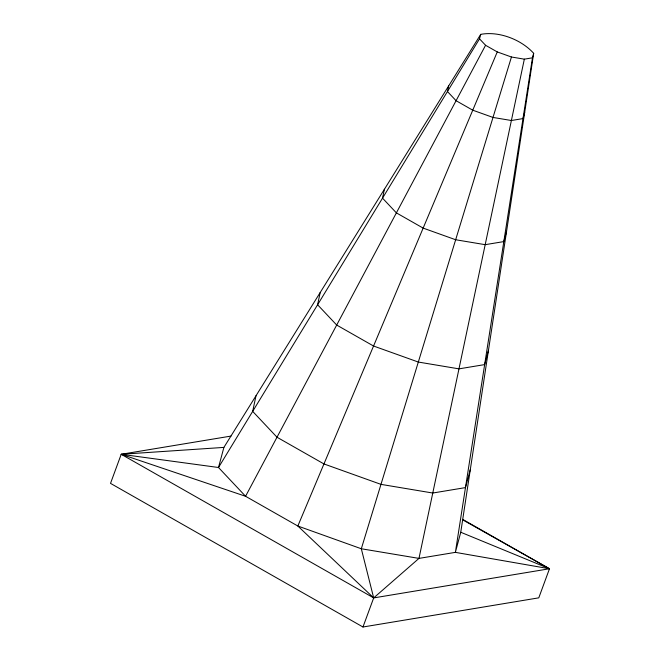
<?xml version="1.0" encoding="UTF-8"?>
<svg xmlns="http://www.w3.org/2000/svg" width="660" height="660" viewBox="0 0 660 660"><rect width="100%" height="100%" fill="white"/><g stroke="black" fill="none" stroke-linecap="round" stroke-linejoin="round"><path stroke-width="0.99" d="M533.676 53.32L532.471 57.808L455.375 552.362L460.762 532.257L533.676 53.32C521.301 39.575 499.059 30.954 480.728 34.353L223.888 447.406L218.501 467.503L245.57 496.279L297.841 526.02L361.317 548.757L418.976 558.393L455.375 552.362L549.483 568.755L538.783 597.844L362.975 627L110.517 483.376L121.217 454.286L230.967 436.087M532.471 57.808L524.337 59.161L418.976 558.393L373.684 597.91L362.975 627M255.989 395.777L252.681 411.378L276.994 437.225L323.953 463.939L380.977 484.366L432.77 493.028L465.473 487.6L470.316 469.549M320.199 292.512L317.6 304.755L336.691 325.05L373.552 346.022L418.316 362.051L458.981 368.858L484.646 364.6L488.449 350.427M384.409 189.247L382.519 198.14L396.388 212.875L423.151 228.104L455.656 239.745L485.183 244.678L503.827 241.593L506.583 231.297M448.618 85.981L447.447 91.517L456.077 100.7L472.75 110.187L492.995 117.439L511.393 120.508L523 118.585L524.716 112.175M462.643 519.354L549.483 568.755L373.684 597.91L121.217 454.286L218.501 467.503L479.523 38.841L480.728 34.353M524.337 59.161L511.451 57.007L361.317 548.757L373.684 597.91L297.841 526.02L497.26 51.925L485.57 45.276L479.523 38.841M485.57 45.276L245.57 496.279L121.217 454.286L223.888 447.406M497.26 51.925L511.451 57.007M460.762 532.257L549.483 568.755L462.421 519.676"/></g></svg>
